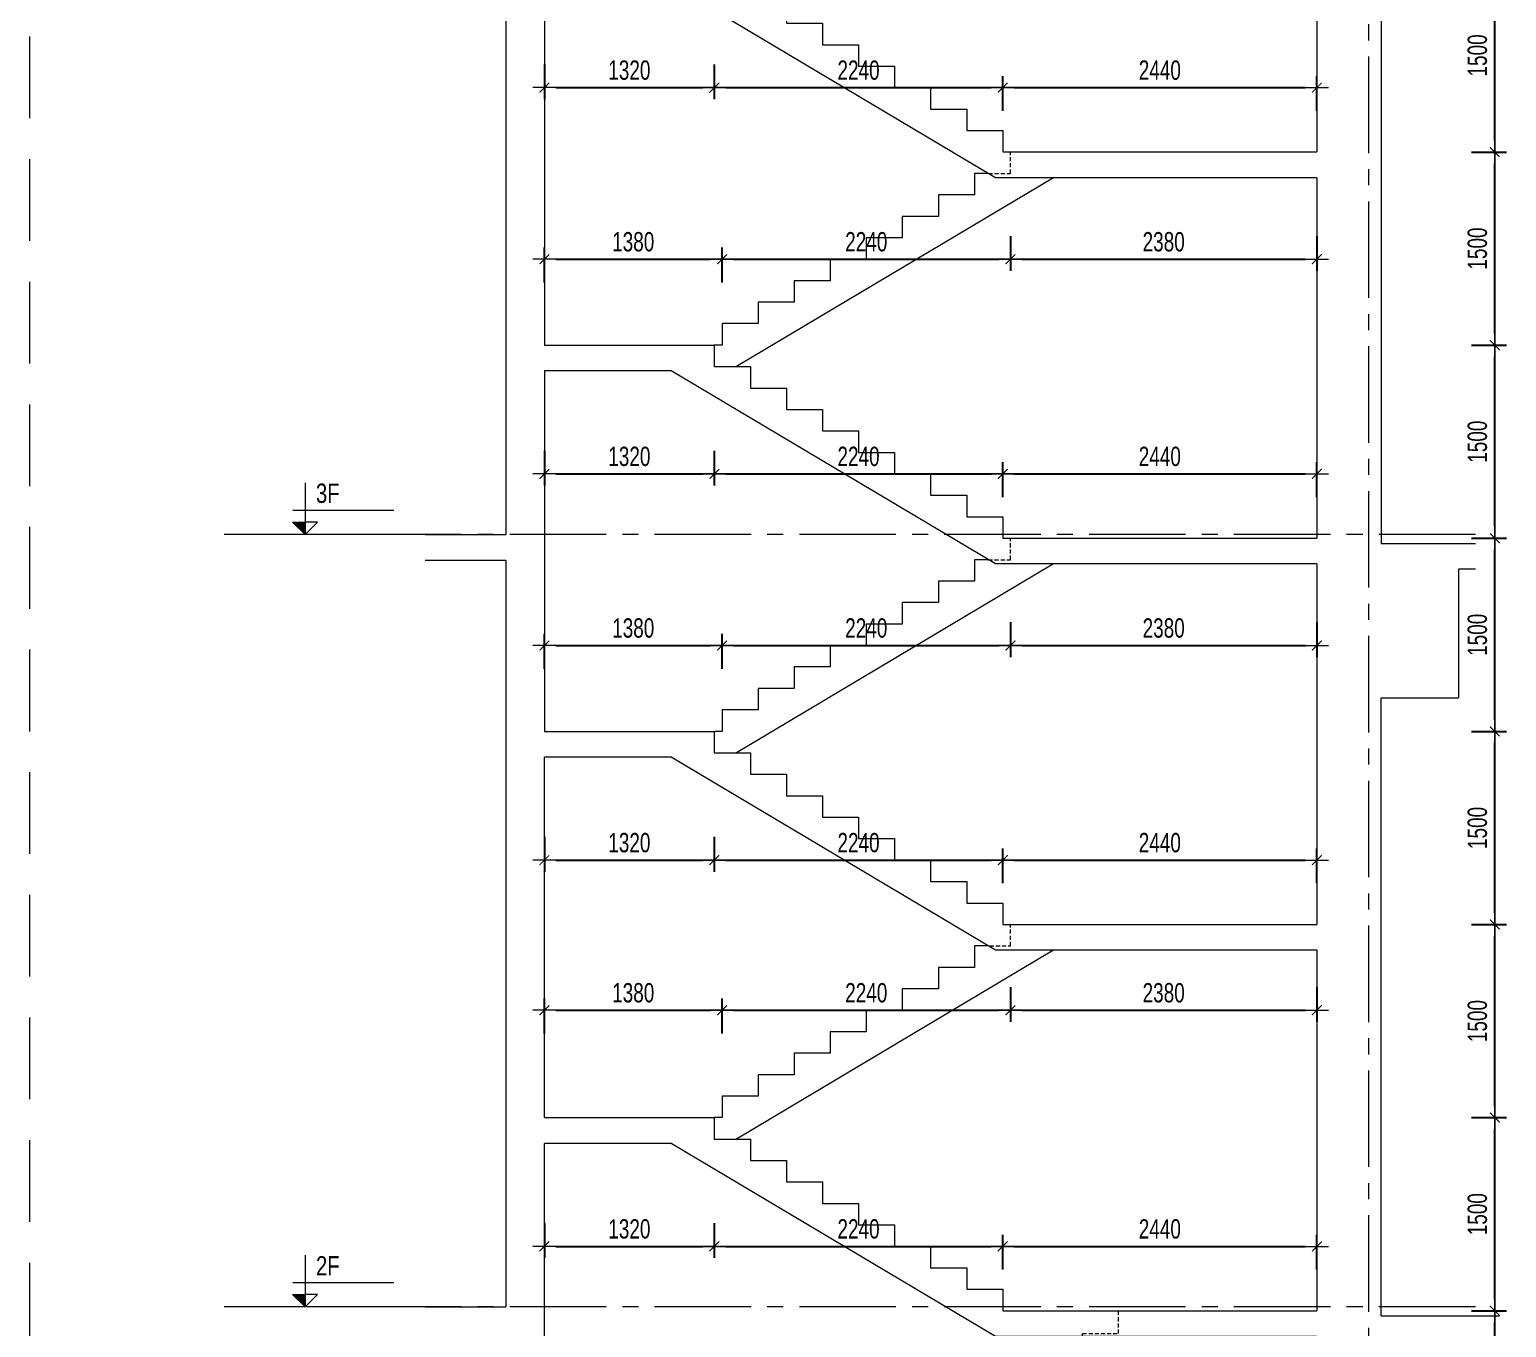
# Model space of a CAD drawing. Header units: millimetres. Extents: x -179076 to 152218, y -28646 to 38481.
# Drawn here: x 74581 to 86052, y -16504 to -6423 of the extents above; entities that cross this region are included whole.
import ezdxf

# ---------------------------------------------------------------- set-up
doc = ezdxf.new("R2010")
doc.units = ezdxf.units.MM
doc.linetypes.add('CENTER2', pattern=[1.125, 0.75, -0.125, 0.125, -0.125])
doc.linetypes.add('HIDDEN2', pattern=[4.7625, 3.175, -1.5875])
doc.layers.get('Defpoints').update_dxf_attribs({"color": 151, "lineweight": 9})
for name, color, linetype, lineweight in [('NDC_S_ANNO', 7, 'Continuous', 20), ('NDC_S_AXIS', 5, 'CENTER2', 13), ('NDC_S_CONTINUOUS', 3, 'Continuous', 20), ('NDC_S_DIM', 1, 'Continuous', 15), ('NDC_S_HIDDEN', 8, 'HIDDEN2', 13), ('NDC_S_SLAB', 2, 'Continuous', 20), ('NDC_S_TEXT SYMBOL', 7, 'Continuous', 20), ('NDC_S_VN TEXT', 7, 'Continuous', 20)]:
    doc.layers.add(name, color=color, linetype=linetype, lineweight=lineweight)
doc.styles.add('NDC_ANNO', font='', dxfattribs={"width": 0.8})
doc.styles.add('NDC_DIM', font='', dxfattribs={"width": 0.75})
doc.styles.get('NDC_ANNO').set_extended_font_data('Dotum')
doc.styles.get('NDC_DIM').set_extended_font_data('Dotum')
doc.dimstyles.new('NDC_dim_60', dxfattribs={"dimscale": 60, "dimtxt": 2.5, "dimasz": 1.5, "dimexe": 1.5, "dimexo": 2.5, "dimgap": 1, "dimtad": 1, "dimdec": 0, "dimzin": 0, "dimdsep": 46, "dimtxsty": 'NDC_DIM', "dimblk": 'DIMMARK', "dimcen": 0.09, "dimdle": 1.2, "dimclrd": 1, "dimclre": 1, "dimclrt": 3, "dimadec": 0, "dimazin": 0, "dimtfac": 1, "dimtdec": 0, "dimtix": 1, "dimtofl": 0, "dimtmove": 0, "dimatfit": 3, "dimfxl": 3, "dimfxlon": 1, "dimtolj": 1, "dimtzin": 0, "dimarcsym": 0})

# ---------------------------------------------------------------- blocks, each defined once
blk = doc.blocks.new('DIMMARK')
at = {"layer": 'NDC_S_DIM', "color": 1}
blk.add_line((-1.5, 0), (1, 0), dxfattribs=at)
at = {"layer": 'NDC_S_DIM', "color": 2, "const_width": 0.1}
blk.add_lwpolyline([(-0.42, -0.42), (0.42, 0.42)], dxfattribs=at)
blk = doc.blocks.new('*D886')
at = {"layer": 'Defpoints', "color": 0, "transparency": 16777216}
for p in [(78580, -14874), (79900, -14874), (79900, -15874)]:
    blk.add_point(p, dxfattribs=at)
at = {"layer": 'NDC_S_DIM', "color": 1, "lineweight": -2, "transparency": 16777216}
for p, q in [((78580, -15694), (78580, -15964)), ((79900, -15694), (79900, -15964)), ((78670, -15874), (79810, -15874))]:
    blk.add_line(p, q, dxfattribs=at)
at = {"layer": 'NDC_S_DIM', "color": 1, "lineweight": -2, "transparency": 16777216, "xscale": 90, "yscale": 90, "zscale": 90, "rotation": 180}
blk.add_blockref('DIMMARK', (78580, -15874), dxfattribs=at)
at = {"layer": 'NDC_S_DIM', "color": 1, "lineweight": -2, "transparency": 16777216, "xscale": 90, "yscale": 90, "zscale": 90}
blk.add_blockref('DIMMARK', (79900, -15874), dxfattribs=at)
at = {"layer": 'NDC_S_DIM', "color": 3, "transparency": 16777216, "insert": (79240, -15739), "char_height": 150, "attachment_point": 5, "style": 'NDC_DIM'}
blk.add_mtext('\\A1;1320', dxfattribs=at)
blk = doc.blocks.new('*D887')
at = {"layer": 'Defpoints', "color": 0, "transparency": 16777216}
for p in [(79900, -14874), (82140, -15874), (82140, -16374)]:
    blk.add_point(p, dxfattribs=at)
at = {"layer": 'NDC_S_DIM', "color": 1, "lineweight": -2, "transparency": 16777216}
for p, q in [((79900, -15694), (79900, -15964)), ((82140, -16054), (82140, -15784)), ((79990, -15874), (82050, -15874))]:
    blk.add_line(p, q, dxfattribs=at)
at = {"layer": 'NDC_S_DIM', "color": 1, "lineweight": -2, "transparency": 16777216, "xscale": 90, "yscale": 90, "zscale": 90, "rotation": 180}
blk.add_blockref('DIMMARK', (79900, -15874), dxfattribs=at)
at = {"layer": 'NDC_S_DIM', "color": 1, "lineweight": -2, "transparency": 16777216, "xscale": 90, "yscale": 90, "zscale": 90}
blk.add_blockref('DIMMARK', (82140, -15874), dxfattribs=at)
at = {"layer": 'NDC_S_DIM', "color": 3, "transparency": 16777216, "insert": (81020, -15739), "char_height": 150, "attachment_point": 5, "style": 'NDC_DIM'}
blk.add_mtext('\\A1;2240', dxfattribs=at)
blk = doc.blocks.new('*D888')
at = {"layer": 'Defpoints', "color": 0, "transparency": 16777216}
for p in [(84580, -15874), (82140, -16374), (84580, -16374)]:
    blk.add_point(p, dxfattribs=at)
at = {"layer": 'NDC_S_DIM', "color": 1, "lineweight": -2, "transparency": 16777216}
for p, q in [((82140, -16054), (82140, -15784)), ((84580, -16054), (84580, -15784)), ((82230, -15874), (84490, -15874))]:
    blk.add_line(p, q, dxfattribs=at)
at = {"layer": 'NDC_S_DIM', "color": 1, "lineweight": -2, "transparency": 16777216, "xscale": 90, "yscale": 90, "zscale": 90, "rotation": 180}
blk.add_blockref('DIMMARK', (82140, -15874), dxfattribs=at)
at = {"layer": 'NDC_S_DIM', "color": 1, "lineweight": -2, "transparency": 16777216, "xscale": 90, "yscale": 90, "zscale": 90}
blk.add_blockref('DIMMARK', (84580, -15874), dxfattribs=at)
at = {"layer": 'NDC_S_DIM', "color": 3, "transparency": 16777216, "insert": (83360, -15739), "char_height": 150, "attachment_point": 5, "style": 'NDC_DIM'}
blk.add_mtext('\\A1;2440', dxfattribs=at)
blk = doc.blocks.new('*D889')
at = {"layer": 'Defpoints', "color": 0, "transparency": 16777216}
for p in [(79960, -14040), (79960, -14790), (78580, -14874)]:
    blk.add_point(p, dxfattribs=at)
at = {"layer": 'NDC_S_DIM', "color": 1, "lineweight": -2, "transparency": 16777216}
for p, q in [((78580, -14220), (78580, -13950)), ((79960, -14220), (79960, -13950)), ((78670, -14040), (79870, -14040))]:
    blk.add_line(p, q, dxfattribs=at)
at = {"layer": 'NDC_S_DIM', "color": 1, "lineweight": -2, "transparency": 16777216, "xscale": 90, "yscale": 90, "zscale": 90, "rotation": 180}
blk.add_blockref('DIMMARK', (78580, -14040), dxfattribs=at)
at = {"layer": 'NDC_S_DIM', "color": 1, "lineweight": -2, "transparency": 16777216, "xscale": 90, "yscale": 90, "zscale": 90}
blk.add_blockref('DIMMARK', (79960, -14040), dxfattribs=at)
at = {"layer": 'NDC_S_DIM', "color": 3, "transparency": 16777216, "insert": (79270, -13905), "char_height": 150, "attachment_point": 5, "style": 'NDC_DIM'}
blk.add_mtext('\\A1;1380', dxfattribs=at)
blk = doc.blocks.new('*D890')
at = {"layer": 'Defpoints', "color": 0, "transparency": 16777216}
for p in [(82200, -13540), (82200, -14040), (79960, -14790)]:
    blk.add_point(p, dxfattribs=at)
at = {"layer": 'NDC_S_DIM', "color": 1, "lineweight": -2, "transparency": 16777216}
for p, q in [((82200, -13860), (82200, -14130)), ((79960, -14220), (79960, -13950)), ((80050, -14040), (82110, -14040))]:
    blk.add_line(p, q, dxfattribs=at)
at = {"layer": 'NDC_S_DIM', "color": 1, "lineweight": -2, "transparency": 16777216, "xscale": 90, "yscale": 90, "zscale": 90, "rotation": 180}
blk.add_blockref('DIMMARK', (79960, -14040), dxfattribs=at)
at = {"layer": 'NDC_S_DIM', "color": 1, "lineweight": -2, "transparency": 16777216, "xscale": 90, "yscale": 90, "zscale": 90}
blk.add_blockref('DIMMARK', (82200, -14040), dxfattribs=at)
at = {"layer": 'NDC_S_DIM', "color": 3, "transparency": 16777216, "insert": (81080, -13905), "char_height": 150, "attachment_point": 5, "style": 'NDC_DIM'}
blk.add_mtext('\\A1;2240', dxfattribs=at)
blk = doc.blocks.new('*D891')
at = {"layer": 'Defpoints', "color": 0, "transparency": 16777216}
for p in [(82200, -13540), (84580, -13540), (84580, -14040)]:
    blk.add_point(p, dxfattribs=at)
at = {"layer": 'NDC_S_DIM', "color": 1, "lineweight": -2, "transparency": 16777216}
for p, q in [((82200, -13860), (82200, -14130)), ((84580, -13860), (84580, -14130)), ((82290, -14040), (84490, -14040))]:
    blk.add_line(p, q, dxfattribs=at)
at = {"layer": 'NDC_S_DIM', "color": 1, "lineweight": -2, "transparency": 16777216, "xscale": 90, "yscale": 90, "zscale": 90, "rotation": 180}
blk.add_blockref('DIMMARK', (82200, -14040), dxfattribs=at)
at = {"layer": 'NDC_S_DIM', "color": 1, "lineweight": -2, "transparency": 16777216, "xscale": 90, "yscale": 90, "zscale": 90}
blk.add_blockref('DIMMARK', (84580, -14040), dxfattribs=at)
at = {"layer": 'NDC_S_DIM', "color": 3, "transparency": 16777216, "insert": (83390, -13905), "char_height": 150, "attachment_point": 5, "style": 'NDC_DIM'}
blk.add_mtext('\\A1;2380', dxfattribs=at)
blk = doc.blocks.new('*D892')
at = {"layer": 'Defpoints', "color": 0, "transparency": 16777216}
for p in [(78580, -11874), (79900, -11874), (79900, -12874)]:
    blk.add_point(p, dxfattribs=at)
at = {"layer": 'NDC_S_DIM', "color": 1, "lineweight": -2, "transparency": 16777216}
for p, q in [((78580, -12694), (78580, -12964)), ((79900, -12694), (79900, -12964)), ((78670, -12874), (79810, -12874))]:
    blk.add_line(p, q, dxfattribs=at)
at = {"layer": 'NDC_S_DIM', "color": 1, "lineweight": -2, "transparency": 16777216, "xscale": 90, "yscale": 90, "zscale": 90, "rotation": 180}
blk.add_blockref('DIMMARK', (78580, -12874), dxfattribs=at)
at = {"layer": 'NDC_S_DIM', "color": 1, "lineweight": -2, "transparency": 16777216, "xscale": 90, "yscale": 90, "zscale": 90}
blk.add_blockref('DIMMARK', (79900, -12874), dxfattribs=at)
at = {"layer": 'NDC_S_DIM', "color": 3, "transparency": 16777216, "insert": (79240, -12739), "char_height": 150, "attachment_point": 5, "style": 'NDC_DIM'}
blk.add_mtext('\\A1;1320', dxfattribs=at)
blk = doc.blocks.new('*D893')
at = {"layer": 'Defpoints', "color": 0, "transparency": 16777216}
for p in [(79900, -11874), (82140, -12874), (82140, -13374)]:
    blk.add_point(p, dxfattribs=at)
at = {"layer": 'NDC_S_DIM', "color": 1, "lineweight": -2, "transparency": 16777216}
for p, q in [((79900, -12694), (79900, -12964)), ((82140, -13054), (82140, -12784)), ((79990, -12874), (82050, -12874))]:
    blk.add_line(p, q, dxfattribs=at)
at = {"layer": 'NDC_S_DIM', "color": 1, "lineweight": -2, "transparency": 16777216, "xscale": 90, "yscale": 90, "zscale": 90, "rotation": 180}
blk.add_blockref('DIMMARK', (79900, -12874), dxfattribs=at)
at = {"layer": 'NDC_S_DIM', "color": 1, "lineweight": -2, "transparency": 16777216, "xscale": 90, "yscale": 90, "zscale": 90}
blk.add_blockref('DIMMARK', (82140, -12874), dxfattribs=at)
at = {"layer": 'NDC_S_DIM', "color": 3, "transparency": 16777216, "insert": (81020, -12739), "char_height": 150, "attachment_point": 5, "style": 'NDC_DIM'}
blk.add_mtext('\\A1;2240', dxfattribs=at)
blk = doc.blocks.new('*D894')
at = {"layer": 'Defpoints', "color": 0, "transparency": 16777216}
for p in [(84580, -12874), (82140, -13374), (84580, -13374)]:
    blk.add_point(p, dxfattribs=at)
at = {"layer": 'NDC_S_DIM', "color": 1, "lineweight": -2, "transparency": 16777216}
for p, q in [((82140, -13054), (82140, -12784)), ((84580, -13054), (84580, -12784)), ((82230, -12874), (84490, -12874))]:
    blk.add_line(p, q, dxfattribs=at)
at = {"layer": 'NDC_S_DIM', "color": 1, "lineweight": -2, "transparency": 16777216, "xscale": 90, "yscale": 90, "zscale": 90, "rotation": 180}
blk.add_blockref('DIMMARK', (82140, -12874), dxfattribs=at)
at = {"layer": 'NDC_S_DIM', "color": 1, "lineweight": -2, "transparency": 16777216, "xscale": 90, "yscale": 90, "zscale": 90}
blk.add_blockref('DIMMARK', (84580, -12874), dxfattribs=at)
at = {"layer": 'NDC_S_DIM', "color": 3, "transparency": 16777216, "insert": (83360, -12739), "char_height": 150, "attachment_point": 5, "style": 'NDC_DIM'}
blk.add_mtext('\\A1;2440', dxfattribs=at)
blk = doc.blocks.new('*D895')
at = {"layer": 'Defpoints', "color": 0, "transparency": 16777216}
for p in [(79960, -11207), (78580, -11874), (79960, -11874)]:
    blk.add_point(p, dxfattribs=at)
at = {"layer": 'NDC_S_DIM', "color": 1, "lineweight": -2, "transparency": 16777216}
for p, q in [((78580, -11387), (78580, -11117)), ((79960, -11387), (79960, -11117)), ((78670, -11207), (79870, -11207))]:
    blk.add_line(p, q, dxfattribs=at)
at = {"layer": 'NDC_S_DIM', "color": 1, "lineweight": -2, "transparency": 16777216, "xscale": 90, "yscale": 90, "zscale": 90, "rotation": 180}
blk.add_blockref('DIMMARK', (78580, -11207), dxfattribs=at)
at = {"layer": 'NDC_S_DIM', "color": 1, "lineweight": -2, "transparency": 16777216, "xscale": 90, "yscale": 90, "zscale": 90}
blk.add_blockref('DIMMARK', (79960, -11207), dxfattribs=at)
at = {"layer": 'NDC_S_DIM', "color": 3, "transparency": 16777216, "insert": (79270, -11072), "char_height": 150, "attachment_point": 5, "style": 'NDC_DIM'}
blk.add_mtext('\\A1;1380', dxfattribs=at)
blk = doc.blocks.new('*D896')
at = {"layer": 'Defpoints', "color": 0, "transparency": 16777216}
for p in [(82200, -10540), (82200, -11207), (79960, -11874)]:
    blk.add_point(p, dxfattribs=at)
at = {"layer": 'NDC_S_DIM', "color": 1, "lineweight": -2, "transparency": 16777216}
for p, q in [((79960, -11387), (79960, -11117)), ((82200, -11027), (82200, -11297)), ((80050, -11207), (82110, -11207))]:
    blk.add_line(p, q, dxfattribs=at)
at = {"layer": 'NDC_S_DIM', "color": 1, "lineweight": -2, "transparency": 16777216, "xscale": 90, "yscale": 90, "zscale": 90, "rotation": 180}
blk.add_blockref('DIMMARK', (79960, -11207), dxfattribs=at)
at = {"layer": 'NDC_S_DIM', "color": 1, "lineweight": -2, "transparency": 16777216, "xscale": 90, "yscale": 90, "zscale": 90}
blk.add_blockref('DIMMARK', (82200, -11207), dxfattribs=at)
at = {"layer": 'NDC_S_DIM', "color": 3, "transparency": 16777216, "insert": (81080, -11072), "char_height": 150, "attachment_point": 5, "style": 'NDC_DIM'}
blk.add_mtext('\\A1;2240', dxfattribs=at)
blk = doc.blocks.new('*D897')
at = {"layer": 'Defpoints', "color": 0, "transparency": 16777216}
for p in [(82200, -10540), (84580, -10540), (84580, -11207)]:
    blk.add_point(p, dxfattribs=at)
at = {"layer": 'NDC_S_DIM', "color": 1, "lineweight": -2, "transparency": 16777216}
for p, q in [((82200, -11027), (82200, -11297)), ((84580, -11027), (84580, -11297)), ((82290, -11207), (84490, -11207))]:
    blk.add_line(p, q, dxfattribs=at)
at = {"layer": 'NDC_S_DIM', "color": 1, "lineweight": -2, "transparency": 16777216, "xscale": 90, "yscale": 90, "zscale": 90, "rotation": 180}
blk.add_blockref('DIMMARK', (82200, -11207), dxfattribs=at)
at = {"layer": 'NDC_S_DIM', "color": 1, "lineweight": -2, "transparency": 16777216, "xscale": 90, "yscale": 90, "zscale": 90}
blk.add_blockref('DIMMARK', (84580, -11207), dxfattribs=at)
at = {"layer": 'NDC_S_DIM', "color": 3, "transparency": 16777216, "insert": (83390, -11072), "char_height": 150, "attachment_point": 5, "style": 'NDC_DIM'}
blk.add_mtext('\\A1;2380', dxfattribs=at)
blk = doc.blocks.new('kata_block_CT')
at = {"layer": 'NDC_S_ANNO'}
blk.add_hatch(color=3, dxfattribs=at).paths.add_polyline_path([(0, 1.6), (-1.61, 1.6), (0, 0)])
at = {"layer": 'NDC_S_ANNO', "ltscale": 50}
h = blk.add_hatch(dxfattribs=at)
h.set_pattern_fill('ANSI31', color=256, scale=1.406, style=0)
h.paths.add_polyline_path([(0, 1.6), (0, 0), (1.61, 1.6)])
for p, q in [((-1.59, 3.14), (11.47, 3.14)), ((11.56, 0), (-1.64, 0))]:
    blk.add_line(p, q, dxfattribs=at)
for points in [[(0, 6.69), (0, 0)], [(0, 0), (-1.61, 1.6), (0, 1.6)], [(0, 0), (1.61, 1.6), (0, 1.6)]]:
    blk.add_lwpolyline(points, dxfattribs=at)
at = {"layer": 'NDC_S_ANNO', "color": 8, "ltscale": 50}
blk.add_lwpolyline([(0, 0), (-1.61, 1.6), (0, 1.6)], dxfattribs=at)
at = {"layer": 'NDC_S_TEXT SYMBOL', "color": 3, "style": 'NDC_ANNO', "width": 0.8}
blk.add_attdef('CT', (1.41, 4.07), '', height=2.5, dxfattribs=at)
blk = doc.blocks.new('*D898')
at = {"layer": 'Defpoints', "color": 0, "transparency": 16777216}
for p in [(78580, -8874), (79900, -8874), (79900, -9874)]:
    blk.add_point(p, dxfattribs=at)
at = {"layer": 'NDC_S_DIM', "color": 1, "lineweight": -2, "transparency": 16777216}
for p, q in [((78580, -9694), (78580, -9964)), ((79900, -9694), (79900, -9964)), ((78670, -9874), (79810, -9874))]:
    blk.add_line(p, q, dxfattribs=at)
at = {"layer": 'NDC_S_DIM', "color": 1, "lineweight": -2, "transparency": 16777216, "xscale": 90, "yscale": 90, "zscale": 90, "rotation": 180}
blk.add_blockref('DIMMARK', (78580, -9874), dxfattribs=at)
at = {"layer": 'NDC_S_DIM', "color": 1, "lineweight": -2, "transparency": 16777216, "xscale": 90, "yscale": 90, "zscale": 90}
blk.add_blockref('DIMMARK', (79900, -9874), dxfattribs=at)
at = {"layer": 'NDC_S_DIM', "color": 3, "transparency": 16777216, "insert": (79240, -9739), "char_height": 150, "attachment_point": 5, "style": 'NDC_DIM'}
blk.add_mtext('\\A1;1320', dxfattribs=at)
blk = doc.blocks.new('*D899')
at = {"layer": 'Defpoints', "color": 0, "transparency": 16777216}
for p in [(79900, -8874), (82140, -9874), (82140, -10374)]:
    blk.add_point(p, dxfattribs=at)
at = {"layer": 'NDC_S_DIM', "color": 1, "lineweight": -2, "transparency": 16777216}
for p, q in [((79900, -9694), (79900, -9964)), ((82140, -10054), (82140, -9784)), ((79990, -9874), (82050, -9874))]:
    blk.add_line(p, q, dxfattribs=at)
at = {"layer": 'NDC_S_DIM', "color": 1, "lineweight": -2, "transparency": 16777216, "xscale": 90, "yscale": 90, "zscale": 90, "rotation": 180}
blk.add_blockref('DIMMARK', (79900, -9874), dxfattribs=at)
at = {"layer": 'NDC_S_DIM', "color": 1, "lineweight": -2, "transparency": 16777216, "xscale": 90, "yscale": 90, "zscale": 90}
blk.add_blockref('DIMMARK', (82140, -9874), dxfattribs=at)
at = {"layer": 'NDC_S_DIM', "color": 3, "transparency": 16777216, "insert": (81020, -9739), "char_height": 150, "attachment_point": 5, "style": 'NDC_DIM'}
blk.add_mtext('\\A1;2240', dxfattribs=at)
blk = doc.blocks.new('*D900')
at = {"layer": 'Defpoints', "color": 0, "transparency": 16777216}
for p in [(84580, -9874), (82140, -10374), (84580, -10374)]:
    blk.add_point(p, dxfattribs=at)
at = {"layer": 'NDC_S_DIM', "color": 1, "lineweight": -2, "transparency": 16777216}
for p, q in [((82140, -10054), (82140, -9784)), ((84580, -10054), (84580, -9784)), ((82230, -9874), (84490, -9874))]:
    blk.add_line(p, q, dxfattribs=at)
at = {"layer": 'NDC_S_DIM', "color": 1, "lineweight": -2, "transparency": 16777216, "xscale": 90, "yscale": 90, "zscale": 90, "rotation": 180}
blk.add_blockref('DIMMARK', (82140, -9874), dxfattribs=at)
at = {"layer": 'NDC_S_DIM', "color": 1, "lineweight": -2, "transparency": 16777216, "xscale": 90, "yscale": 90, "zscale": 90}
blk.add_blockref('DIMMARK', (84580, -9874), dxfattribs=at)
at = {"layer": 'NDC_S_DIM', "color": 3, "transparency": 16777216, "insert": (83360, -9739), "char_height": 150, "attachment_point": 5, "style": 'NDC_DIM'}
blk.add_mtext('\\A1;2440', dxfattribs=at)
blk = doc.blocks.new('*D901')
at = {"layer": 'Defpoints', "color": 0, "transparency": 16777216}
for p in [(79960, -8207), (78580, -8874), (79960, -8874)]:
    blk.add_point(p, dxfattribs=at)
at = {"layer": 'NDC_S_DIM', "color": 1, "lineweight": -2, "transparency": 16777216}
for p, q in [((78580, -8387), (78580, -8117)), ((79960, -8387), (79960, -8117)), ((78670, -8207), (79870, -8207))]:
    blk.add_line(p, q, dxfattribs=at)
at = {"layer": 'NDC_S_DIM', "color": 1, "lineweight": -2, "transparency": 16777216, "xscale": 90, "yscale": 90, "zscale": 90, "rotation": 180}
blk.add_blockref('DIMMARK', (78580, -8207), dxfattribs=at)
at = {"layer": 'NDC_S_DIM', "color": 1, "lineweight": -2, "transparency": 16777216, "xscale": 90, "yscale": 90, "zscale": 90}
blk.add_blockref('DIMMARK', (79960, -8207), dxfattribs=at)
at = {"layer": 'NDC_S_DIM', "color": 3, "transparency": 16777216, "insert": (79270, -8072), "char_height": 150, "attachment_point": 5, "style": 'NDC_DIM'}
blk.add_mtext('\\A1;1380', dxfattribs=at)
blk = doc.blocks.new('*D902')
at = {"layer": 'Defpoints', "color": 0, "transparency": 16777216}
for p in [(82200, -7540), (82200, -8207), (79960, -8874)]:
    blk.add_point(p, dxfattribs=at)
at = {"layer": 'NDC_S_DIM', "color": 1, "lineweight": -2, "transparency": 16777216}
for p, q in [((82200, -8027), (82200, -8297)), ((79960, -8387), (79960, -8117)), ((80050, -8207), (82110, -8207))]:
    blk.add_line(p, q, dxfattribs=at)
at = {"layer": 'NDC_S_DIM', "color": 1, "lineweight": -2, "transparency": 16777216, "xscale": 90, "yscale": 90, "zscale": 90, "rotation": 180}
blk.add_blockref('DIMMARK', (79960, -8207), dxfattribs=at)
at = {"layer": 'NDC_S_DIM', "color": 1, "lineweight": -2, "transparency": 16777216, "xscale": 90, "yscale": 90, "zscale": 90}
blk.add_blockref('DIMMARK', (82200, -8207), dxfattribs=at)
at = {"layer": 'NDC_S_DIM', "color": 3, "transparency": 16777216, "insert": (81080, -8072), "char_height": 150, "attachment_point": 5, "style": 'NDC_DIM'}
blk.add_mtext('\\A1;2240', dxfattribs=at)
blk = doc.blocks.new('*D903')
at = {"layer": 'Defpoints', "color": 0, "transparency": 16777216}
for p in [(82200, -7540), (84580, -7574), (84580, -8207)]:
    blk.add_point(p, dxfattribs=at)
at = {"layer": 'NDC_S_DIM', "color": 1, "lineweight": -2, "transparency": 16777216}
for p, q in [((82200, -8027), (82200, -8297)), ((84580, -8027), (84580, -8297)), ((82290, -8207), (84490, -8207))]:
    blk.add_line(p, q, dxfattribs=at)
at = {"layer": 'NDC_S_DIM', "color": 1, "lineweight": -2, "transparency": 16777216, "xscale": 90, "yscale": 90, "zscale": 90, "rotation": 180}
blk.add_blockref('DIMMARK', (82200, -8207), dxfattribs=at)
at = {"layer": 'NDC_S_DIM', "color": 1, "lineweight": -2, "transparency": 16777216, "xscale": 90, "yscale": 90, "zscale": 90}
blk.add_blockref('DIMMARK', (84580, -8207), dxfattribs=at)
at = {"layer": 'NDC_S_DIM', "color": 3, "transparency": 16777216, "insert": (83390, -8072), "char_height": 150, "attachment_point": 5, "style": 'NDC_DIM'}
blk.add_mtext('\\A1;2380', dxfattribs=at)
blk = doc.blocks.new('*D904')
at = {"layer": 'Defpoints', "color": 0, "transparency": 16777216}
for p in [(78580, -5874), (79900, -5874), (79900, -6874)]:
    blk.add_point(p, dxfattribs=at)
at = {"layer": 'NDC_S_DIM', "color": 1, "lineweight": -2, "transparency": 16777216}
for p, q in [((78580, -6694), (78580, -6964)), ((79900, -6694), (79900, -6964)), ((78670, -6874), (79810, -6874))]:
    blk.add_line(p, q, dxfattribs=at)
at = {"layer": 'NDC_S_DIM', "color": 1, "lineweight": -2, "transparency": 16777216, "xscale": 90, "yscale": 90, "zscale": 90, "rotation": 180}
blk.add_blockref('DIMMARK', (78580, -6874), dxfattribs=at)
at = {"layer": 'NDC_S_DIM', "color": 1, "lineweight": -2, "transparency": 16777216, "xscale": 90, "yscale": 90, "zscale": 90}
blk.add_blockref('DIMMARK', (79900, -6874), dxfattribs=at)
at = {"layer": 'NDC_S_DIM', "color": 3, "transparency": 16777216, "insert": (79240, -6739), "char_height": 150, "attachment_point": 5, "style": 'NDC_DIM'}
blk.add_mtext('\\A1;1320', dxfattribs=at)
blk = doc.blocks.new('*D905')
at = {"layer": 'Defpoints', "color": 0, "transparency": 16777216}
for p in [(79900, -5874), (82140, -6874), (82140, -7207)]:
    blk.add_point(p, dxfattribs=at)
at = {"layer": 'NDC_S_DIM', "color": 1, "lineweight": -2, "transparency": 16777216}
for p, q in [((79900, -6694), (79900, -6964)), ((79990, -6874), (82050, -6874)), ((82140, -7054), (82140, -6784))]:
    blk.add_line(p, q, dxfattribs=at)
at = {"layer": 'NDC_S_DIM', "color": 1, "lineweight": -2, "transparency": 16777216, "xscale": 90, "yscale": 90, "zscale": 90, "rotation": 180}
blk.add_blockref('DIMMARK', (79900, -6874), dxfattribs=at)
at = {"layer": 'NDC_S_DIM', "color": 1, "lineweight": -2, "transparency": 16777216, "xscale": 90, "yscale": 90, "zscale": 90}
blk.add_blockref('DIMMARK', (82140, -6874), dxfattribs=at)
at = {"layer": 'NDC_S_DIM', "color": 3, "transparency": 16777216, "insert": (81020, -6739), "char_height": 150, "attachment_point": 5, "style": 'NDC_DIM'}
blk.add_mtext('\\A1;2240', dxfattribs=at)
blk = doc.blocks.new('*D906')
at = {"layer": 'Defpoints', "color": 0, "transparency": 16777216}
for p in [(84580, -6874), (82140, -7207), (84580, -7374)]:
    blk.add_point(p, dxfattribs=at)
at = {"layer": 'NDC_S_DIM', "color": 1, "lineweight": -2, "transparency": 16777216}
for p, q in [((82140, -7054), (82140, -6784)), ((82230, -6874), (84490, -6874)), ((84580, -7054), (84580, -6784))]:
    blk.add_line(p, q, dxfattribs=at)
at = {"layer": 'NDC_S_DIM', "color": 1, "lineweight": -2, "transparency": 16777216, "xscale": 90, "yscale": 90, "zscale": 90, "rotation": 180}
blk.add_blockref('DIMMARK', (82140, -6874), dxfattribs=at)
at = {"layer": 'NDC_S_DIM', "color": 1, "lineweight": -2, "transparency": 16777216, "xscale": 90, "yscale": 90, "zscale": 90}
blk.add_blockref('DIMMARK', (84580, -6874), dxfattribs=at)
at = {"layer": 'NDC_S_DIM', "color": 3, "transparency": 16777216, "insert": (83360, -6739), "char_height": 150, "attachment_point": 5, "style": 'NDC_DIM'}
blk.add_mtext('\\A1;2440', dxfattribs=at)
blk = doc.blocks.new('*D1250')
at = {"layer": 'Defpoints', "color": 0, "transparency": 16777216}
for p in [(82140, -16374), (85962, -16374), (79960, -18510)]:
    blk.add_point(p, dxfattribs=at)
at = {"layer": 'NDC_S_DIM', "color": 1, "lineweight": -2, "transparency": 16777216}
for p, q in [((85782, -16374), (86052, -16374)), ((85962, -18420), (85962, -16464)), ((85782, -18510), (86052, -18510))]:
    blk.add_line(p, q, dxfattribs=at)
at = {"layer": 'NDC_S_DIM', "color": 1, "lineweight": -2, "transparency": 16777216, "xscale": 90, "yscale": 90, "zscale": 90}
for p, rotation in [((85962, -16374), 90), ((85962, -18510), 270)]:
    blk.add_blockref('DIMMARK', p, dxfattribs=dict(at, rotation=rotation))
at = {"layer": 'NDC_S_DIM', "color": 3, "transparency": 16777216, "insert": (85827, -17442), "char_height": 150, "attachment_point": 5, "rotation": 90, "style": 'NDC_DIM'}
blk.add_mtext('\\A1;2136', dxfattribs=at)
blk = doc.blocks.new('*D1251')
at = {"layer": 'Defpoints', "color": 0, "transparency": 16777216}
for p in [(79960, -14874), (85962, -14874), (82140, -16374)]:
    blk.add_point(p, dxfattribs=at)
at = {"layer": 'NDC_S_DIM', "color": 1, "lineweight": -2, "transparency": 16777216}
for p, q in [((85782, -14874), (86052, -14874)), ((85962, -16284), (85962, -14964)), ((85782, -16374), (86052, -16374))]:
    blk.add_line(p, q, dxfattribs=at)
at = {"layer": 'NDC_S_DIM', "color": 1, "lineweight": -2, "transparency": 16777216, "xscale": 90, "yscale": 90, "zscale": 90}
for p, rotation in [((85962, -14874), 90), ((85962, -16374), 270)]:
    blk.add_blockref('DIMMARK', p, dxfattribs=dict(at, rotation=rotation))
at = {"layer": 'NDC_S_DIM', "color": 3, "transparency": 16777216, "insert": (85827, -15624), "char_height": 150, "attachment_point": 5, "rotation": 90, "style": 'NDC_DIM'}
blk.add_mtext('\\A1;1500', dxfattribs=at)
blk = doc.blocks.new('*D1252')
at = {"layer": 'Defpoints', "color": 0, "transparency": 16777216}
for p in [(82140, -13374), (85962, -13374), (79960, -14874)]:
    blk.add_point(p, dxfattribs=at)
at = {"layer": 'NDC_S_DIM', "color": 1, "lineweight": -2, "transparency": 16777216}
for p, q in [((85782, -13374), (86052, -13374)), ((85962, -14784), (85962, -13464)), ((85782, -14874), (86052, -14874))]:
    blk.add_line(p, q, dxfattribs=at)
at = {"layer": 'NDC_S_DIM', "color": 1, "lineweight": -2, "transparency": 16777216, "xscale": 90, "yscale": 90, "zscale": 90}
for p, rotation in [((85962, -13374), 90), ((85962, -14874), 270)]:
    blk.add_blockref('DIMMARK', p, dxfattribs=dict(at, rotation=rotation))
at = {"layer": 'NDC_S_DIM', "color": 3, "transparency": 16777216, "insert": (85827, -14124), "char_height": 150, "attachment_point": 5, "rotation": 90, "style": 'NDC_DIM'}
blk.add_mtext('\\A1;1500', dxfattribs=at)
blk = doc.blocks.new('*D1253')
at = {"layer": 'Defpoints', "color": 0, "transparency": 16777216}
for p in [(79960, -11874), (85962, -11874), (82140, -13374)]:
    blk.add_point(p, dxfattribs=at)
at = {"layer": 'NDC_S_DIM', "color": 1, "lineweight": -2, "transparency": 16777216}
for p, q in [((85782, -11874), (86052, -11874)), ((85962, -13284), (85962, -11964)), ((85782, -13374), (86052, -13374))]:
    blk.add_line(p, q, dxfattribs=at)
at = {"layer": 'NDC_S_DIM', "color": 1, "lineweight": -2, "transparency": 16777216, "xscale": 90, "yscale": 90, "zscale": 90}
for p, rotation in [((85962, -11874), 90), ((85962, -13374), 270)]:
    blk.add_blockref('DIMMARK', p, dxfattribs=dict(at, rotation=rotation))
at = {"layer": 'NDC_S_DIM', "color": 3, "transparency": 16777216, "insert": (85827, -12624), "char_height": 150, "attachment_point": 5, "rotation": 90, "style": 'NDC_DIM'}
blk.add_mtext('\\A1;1500', dxfattribs=at)
blk = doc.blocks.new('*D1254')
at = {"layer": 'Defpoints', "color": 0, "transparency": 16777216}
for p in [(82140, -10374), (85962, -10374), (79960, -11874)]:
    blk.add_point(p, dxfattribs=at)
at = {"layer": 'NDC_S_DIM', "color": 1, "lineweight": -2, "transparency": 16777216}
for p, q in [((85782, -10374), (86052, -10374)), ((85962, -11784), (85962, -10464)), ((85782, -11874), (86052, -11874))]:
    blk.add_line(p, q, dxfattribs=at)
at = {"layer": 'NDC_S_DIM', "color": 1, "lineweight": -2, "transparency": 16777216, "xscale": 90, "yscale": 90, "zscale": 90}
for p, rotation in [((85962, -10374), 90), ((85962, -11874), 270)]:
    blk.add_blockref('DIMMARK', p, dxfattribs=dict(at, rotation=rotation))
at = {"layer": 'NDC_S_DIM', "color": 3, "transparency": 16777216, "insert": (85827, -11124), "char_height": 150, "attachment_point": 5, "rotation": 90, "style": 'NDC_DIM'}
blk.add_mtext('\\A1;1500', dxfattribs=at)
blk = doc.blocks.new('*D1255')
at = {"layer": 'Defpoints', "color": 0, "transparency": 16777216}
for p in [(79960, -8874), (85962, -8874), (82140, -10374)]:
    blk.add_point(p, dxfattribs=at)
at = {"layer": 'NDC_S_DIM', "color": 1, "lineweight": -2, "transparency": 16777216}
for p, q in [((85782, -8874), (86052, -8874)), ((85962, -10284), (85962, -8964)), ((85782, -10374), (86052, -10374))]:
    blk.add_line(p, q, dxfattribs=at)
at = {"layer": 'NDC_S_DIM', "color": 1, "lineweight": -2, "transparency": 16777216, "xscale": 90, "yscale": 90, "zscale": 90}
for p, rotation in [((85962, -8874), 90), ((85962, -10374), 270)]:
    blk.add_blockref('DIMMARK', p, dxfattribs=dict(at, rotation=rotation))
at = {"layer": 'NDC_S_DIM', "color": 3, "transparency": 16777216, "insert": (85827, -9624), "char_height": 150, "attachment_point": 5, "rotation": 90, "style": 'NDC_DIM'}
blk.add_mtext('\\A1;1500', dxfattribs=at)
blk = doc.blocks.new('*D1256')
at = {"layer": 'Defpoints', "color": 0, "transparency": 16777216}
for p in [(82140, -7374), (85962, -7374), (79960, -8874)]:
    blk.add_point(p, dxfattribs=at)
at = {"layer": 'NDC_S_DIM', "color": 1, "lineweight": -2, "transparency": 16777216}
for p, q in [((85782, -7374), (86052, -7374)), ((85962, -8784), (85962, -7464)), ((85782, -8874), (86052, -8874))]:
    blk.add_line(p, q, dxfattribs=at)
at = {"layer": 'NDC_S_DIM', "color": 1, "lineweight": -2, "transparency": 16777216, "xscale": 90, "yscale": 90, "zscale": 90}
for p, rotation in [((85962, -7374), 90), ((85962, -8874), 270)]:
    blk.add_blockref('DIMMARK', p, dxfattribs=dict(at, rotation=rotation))
at = {"layer": 'NDC_S_DIM', "color": 3, "transparency": 16777216, "insert": (85827, -8124), "char_height": 150, "attachment_point": 5, "rotation": 90, "style": 'NDC_DIM'}
blk.add_mtext('\\A1;1500', dxfattribs=at)
blk = doc.blocks.new('*D1257')
at = {"layer": 'Defpoints', "color": 0, "transparency": 16777216}
for p in [(79960, -5874), (85962, -5874), (82140, -7374)]:
    blk.add_point(p, dxfattribs=at)
at = {"layer": 'NDC_S_DIM', "color": 1, "lineweight": -2, "transparency": 16777216}
for p, q in [((85782, -5874), (86052, -5874)), ((85962, -7284), (85962, -5964)), ((85782, -7374), (86052, -7374))]:
    blk.add_line(p, q, dxfattribs=at)
at = {"layer": 'NDC_S_DIM', "color": 1, "lineweight": -2, "transparency": 16777216, "xscale": 90, "yscale": 90, "zscale": 90}
for p, rotation in [((85962, -5874), 90), ((85962, -7374), 270)]:
    blk.add_blockref('DIMMARK', p, dxfattribs=dict(at, rotation=rotation))
at = {"layer": 'NDC_S_DIM', "color": 3, "transparency": 16777216, "insert": (85827, -6624), "char_height": 150, "attachment_point": 5, "rotation": 90, "style": 'NDC_DIM'}
blk.add_mtext('\\A1;1500', dxfattribs=at)

msp = doc.modelspace()

# ---------------------------------------------------------------- linework, layer by layer
at = {"layer": 'NDC_S_AXIS', "ltscale": 1000}
for p, q in [((84980, 3492.6), (84980, -27674)), ((85810.7, -10343.8), (76093.4, -10343.8)), ((85810.7, -16343.8), (76093.4, -16343.8))]:
    msp.add_line(p, q, dxfattribs=at)
at = {"layer": 'NDC_S_CONTINUOUS'}
for p, q in [((82535.1, -7573.8), (80071.1, -9040.4)), ((82535.1, -10573.8), (80071.1, -12040.4)), ((82535.1, -13573.8), (80071.1, -15040.4))]:
    msp.add_line(p, q, dxfattribs=at)
for points in [[(82029, -7540.4), (81920, -7540.4), (81920, -7707.1), (81640, -7707.1), (81640, -7873.8), (81360, -7873.8), (81360, -8040.4), (81080, -8040.4), (81080, -8207.1), (80800, -8207.1), (80800, -8373.8), (80520, -8373.8), (80520, -8540.4), (80240, -8540.4), (80240, -8707.1), (79960, -8707.1), (79960, -8873.8), (79900, -8873.8)], [(82029, -10540.4), (81920, -10540.4), (81920, -10707.1), (81640, -10707.1), (81640, -10873.8), (81360, -10873.8), (81360, -11040.4), (81080, -11040.4), (81080, -11207.1), (80800, -11207.1), (80800, -11373.8), (80520, -11373.8), (80520, -11540.4), (80240, -11540.4), (80240, -11707.1), (79960, -11707.1), (79960, -11873.8), (79900, -11873.8)], [(82029, -13540.4), (81920, -13540.4), (81920, -13707.1), (81640, -13707.1), (81640, -13873.8), (81360, -13873.8), (81360, -14040.4), (81080, -14040.4), (81080, -14207.1), (80800, -14207.1), (80800, -14373.8), (80520, -14373.8), (80520, -14540.4), (80240, -14540.4), (80240, -14707.1), (79960, -14707.1), (79960, -14873.8), (79900, -14873.8)]]:
    msp.add_lwpolyline(points, dxfattribs=at)
at = {"layer": 'NDC_S_HIDDEN', "ltscale": 200}
msp.add_line((74581.2, 4953.6), (74581.2, -28646.4), dxfattribs=at)
at = {"layer": 'NDC_S_HIDDEN', "ltscale": 10}
for points in [[(82029, -7540.4), (82200, -7540.4), (82200, -7373.8)], [(82029, -10540.4), (82200, -10540.4), (82200, -10373.8)], [(82029, -10540.4), (82200, -10540.4), (82200, -10373.8)], [(82039.7, -13540.4), (82200, -13540.4), (82200, -13373.8)], [(82760, -16573.8), (82760, -16551.8), (83040, -16551.8), (83040, -16373.8)]]:
    msp.add_lwpolyline(points, dxfattribs=at)
at = {"layer": 'NDC_S_SLAB'}
for p, q in [((78280, -4543.8), (78280, -10343.8)), ((85080, -5113.8), (85080, -10413.8)), ((78580, -6073.8), (78580, -8873.8)), ((82085, -7573.8), (79565, -6073.8)), ((84580, -7573.8), (82085, -7573.8)), ((78580, -9073.8), (78580, -11873.8)), ((79565, -9073.8), (78580, -9073.8)), ((82085, -10573.8), (79565, -9073.8)), ((77652.8, -10343.8), (78280, -10343.8)), ((85080, -10413.8), (85810.7, -10413.8)), ((85080, -10413.8), (85810.7, -10413.8)), ((77652.8, -10543.8), (78280, -10543.8)), ((77652.8, -10543.8), (78280, -10543.8)), ((78280, -10543.8), (78280, -16343.8)), ((78280, -10543.8), (78280, -11156.4)), ((85680, -10613.8), (85680, -11613.8)), ((85680, -10613.8), (85680, -10614.3)), ((79565, -12073.8), (78580, -12073.8)), ((82085, -13573.8), (79565, -12073.8)), ((84580, -13573.8), (82085, -13573.8)), ((79565, -15073.8), (78580, -15073.8)), ((77652.8, -16343.8), (78280, -16343.8))]:
    msp.add_line(p, q, dxfattribs=at)
for points in [[(84580, -4573.8), (84580, -7373.8)], [(78580, -5873.8), (79900, -5873.8), (79900, -6040.4), (80180, -6040.4), (80180, -6207.1), (80460, -6207.1), (80460, -6373.8), (80740, -6373.8), (80740, -6540.4), (81020, -6540.4), (81020, -6707.1), (81300, -6707.1), (81300, -6873.8), (81580, -6873.8), (81580, -7040.4), (81860, -7040.4), (81860, -7207.1), (82140, -7207.1), (82140, -7373.8), (84580, -7373.8)], [(84580, -7573.8), (84580, -10373.8)], [(78580, -8873.8), (79900, -8873.8), (79900, -9040.4), (80180, -9040.4), (80180, -9207.1), (80460, -9207.1), (80460, -9373.8), (80740, -9373.8), (80740, -9540.4), (81020, -9540.4), (81020, -9707.1), (81300, -9707.1), (81300, -9873.8), (81580, -9873.8), (81580, -10040.4), (81860, -10040.4), (81860, -10207.1), (82140, -10207.1), (82140, -10373.8), (84580, -10373.8)], [(84580, -10573.8), (82085, -10573.8)], [(84580, -10573.8), (84580, -13373.8)], [(85810.7, -10613.8), (85680, -10613.8)], [(85810.7, -10613.8), (85680, -10613.8)], [(85080, -16413.8), (85080, -11613.8), (85680, -11613.8)], [(78580, -11873.8), (79900, -11873.8), (79900, -12040.4), (80180, -12040.4), (80180, -12207.1), (80460, -12207.1), (80460, -12373.8), (80740, -12373.8), (80740, -12540.4), (81020, -12540.4), (81020, -12707.1), (81300, -12707.1), (81300, -12873.8), (81580, -12873.8), (81580, -13040.4), (81860, -13040.4), (81860, -13207.1), (82140, -13207.1), (82140, -13373.8), (84580, -13373.8)], [(78580, -14873.8), (78580, -12073.8)], [(84580, -13573.8), (84580, -16373.8)], [(78580, -14873.8), (79900, -14873.8), (79900, -15040.4), (80180, -15040.4), (80180, -15207.1), (80460, -15207.1), (80460, -15373.8), (80740, -15373.8), (80740, -15540.4), (81020, -15540.4), (81020, -15707.1), (81300, -15707.1), (81300, -15873.8), (81580, -15873.8), (81580, -16040.4), (81860, -16040.4), (81860, -16207.1), (82140, -16207.1), (82140, -16373.8)], [(78580, -18687.8), (78580, -15073.8)], [(84580, -18603.8), (84580, -16573.8), (82085, -16573.8), (79565, -15073.8)], [(82140, -16373.8), (84580, -16373.8)], [(85080, -16413.8), (85997.4, -16413.8)]]:
    msp.add_lwpolyline(points, dxfattribs=at)

# ---------------------------------------------------------------- block references
at = {"layer": 'NDC_S_VN TEXT', "xscale": 60, "yscale": 60, "zscale": 60}
for p, values in [((76721.5, -10343.8), {'CT': '3F'}), ((76721.5, -16343.8), {'CT': '2F'})]:
    msp.add_blockref('kata_block_CT', p, dxfattribs=at).add_auto_attribs(values)

# ---------------------------------------------------------------- dimensions: what is measured, and where the dimension line sits
at = {"layer": 'NDC_S_DIM'}
for base, p1, p2, picture, middle in [((85962.4, -5873.8), (82140, -7373.8), (79960, -5873.8), '*D1257', (85827.3, -6623.8)), ((85962.4, -7373.8), (79960, -8873.8), (82140, -7373.8), '*D1256', (85827.3, -8123.8)), ((85962.4, -8873.8), (82140, -10373.8), (79960, -8873.8), '*D1255', (85827.3, -9623.8)), ((85962.4, -10373.8), (79960, -11873.8), (82140, -10373.8), '*D1254', (85827.3, -11123.8)), ((85962.4, -11873.8), (82140, -13373.8), (79960, -11873.8), '*D1253', (85827.3, -12623.8)), ((85962.4, -13373.8), (79960, -14873.8), (82140, -13373.8), '*D1252', (85827.3, -14123.8)), ((85962.4, -14873.8), (82140, -16373.8), (79960, -14873.8), '*D1251', (85827.3, -15623.8)), ((85962.4, -16373.8), (79960, -18509.8), (82140, -16373.8), '*D1250', (85827.3, -17441.8))]:
    dim = msp.add_linear_dim(base=base, p1=p1, p2=p2, angle=90, dimstyle='NDC_dim_60', override={"dimtmove": 1}, dxfattribs=at)
    dim.commit()
    dim.dimension.update_dxf_attribs({"geometry": picture, "text_midpoint": middle})
for base, p1, p2, picture, middle in [((79900, -6873.8), (78580, -5873.8), (79900, -5873.8), '*D904', (79240, -6738.7)), ((79960, -8207.1), (78580, -8873.8), (79960, -8873.8), '*D901', (79270, -8072)), ((79900, -9873.8), (78580, -8873.8), (79900, -8873.8), '*D898', (79240, -9738.7)), ((79960, -11207.1), (78580, -11873.8), (79960, -11873.8), '*D895', (79270, -11072)), ((79900, -12873.8), (78580, -11873.8), (79900, -11873.8), '*D892', (79240, -12738.7)), ((79960, -14040.4), (78580, -14873.8), (79960, -14790.4), '*D889', (79270, -13905.3)), ((79900, -15873.8), (78580, -14873.8), (79900, -14873.8), '*D886', (79240, -15738.7))]:
    dim = msp.add_linear_dim(base=base, p1=p1, p2=p2, dimstyle='NDC_dim_60', dxfattribs=at)
    dim.commit()
    dim.dimension.update_dxf_attribs({"geometry": picture, "text_midpoint": middle})
for base, p1, p2, picture, middle in [((82140, -6873.8), (79900, -5873.8), (82140, -7207.1), '*D905', (81020, -6738.7)), ((84580, -6873.8), (82140, -7207.1), (84580, -7373.8), '*D906', (83360, -6738.7)), ((82200, -8207.1), (79960, -8873.8), (82200, -7540.4), '*D902', (81080, -8072)), ((84580, -8207.1), (82200, -7540.4), (84580, -7573.8), '*D903', (83390, -8072)), ((82140, -9873.8), (79900, -8873.8), (82140, -10373.8), '*D899', (81020, -9738.7)), ((84580, -9873.8), (82140, -10373.8), (84580, -10373.8), '*D900', (83360, -9738.7)), ((82200, -11207.1), (79960, -11873.8), (82200, -10540.4), '*D896', (81080, -11072)), ((84580, -11207.1), (82200, -10540.4), (84580, -10540.4), '*D897', (83390, -11072)), ((82140, -12873.8), (79900, -11873.8), (82140, -13373.8), '*D893', (81020, -12738.7)), ((84580, -12873.8), (82140, -13373.8), (84580, -13373.8), '*D894', (83360, -12738.7)), ((82200, -14040.4), (79960, -14790.4), (82200, -13540.4), '*D890', (81080, -13905.3)), ((84580, -14040.4), (82200, -13540.4), (84580, -13540.4), '*D891', (83390, -13905.3)), ((82140, -15873.8), (79900, -14873.8), (82140, -16373.8), '*D887', (81020, -15738.7)), ((84580, -15873.8), (82140, -16373.8), (84580, -16373.8), '*D888', (83360, -15738.7))]:
    dim = msp.add_linear_dim(base=base, p1=p1, p2=p2, dimstyle='NDC_dim_60', override={"dimtmove": 1}, dxfattribs=at)
    dim.commit()
    dim.dimension.update_dxf_attribs({"geometry": picture, "text_midpoint": middle})

doc.saveas('drawing.dxf')
